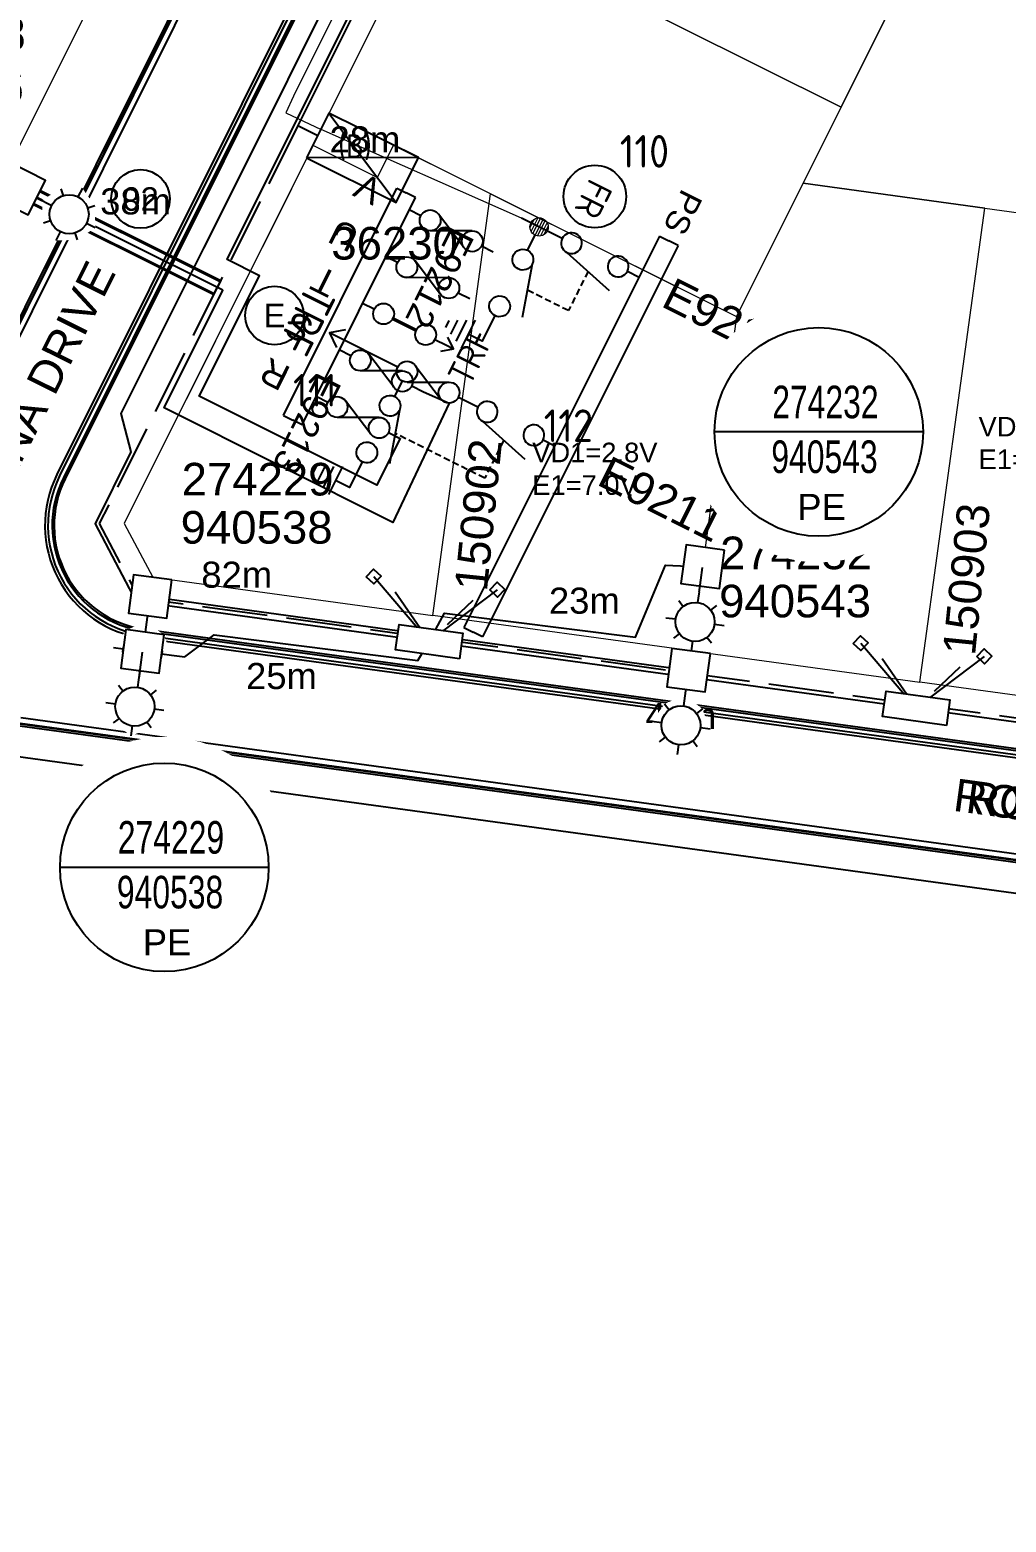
# Model space of a CAD drawing. Header units: metres. Extents: x 273044 to 274430, y 6094442 to 6095502.
# Drawn here: x 273718.8 to 273793.7, y 6095150.4 to 6095264.8 of the extents above; entities that cross this region are included whole.
import ezdxf
from ezdxf.enums import TextEntityAlignment as Align

# ---------------------------------------------------------------- set-up
doc = ezdxf.new("R2010")
doc.units = ezdxf.units.M
for name, pattern in [('A', [0]), ('CENTERX2', [4, 2.5, -0.5, 0.5, -0.5]), ('DASHED', [0.75, 0.5, -0.25]), ('IE Trench LV', [6.5, 5, -1.5])]:
    doc.linetypes.add(name, pattern=pattern)
doc.layers.get('0').update_dxf_attribs({"color": 6})
doc.layers.add('_User Notes', color=7, linetype='Continuous', plot=False)
for name, color, linetype in [('_User_Kerbs', 7, 'Continuous'), ('Duct_SP_NEW', 2, 'Continuous'), ('Equip_HV_NEW', 2, 'Continuous'), ('Equip_LV_NEW', 2, 'Continuous'), ('Equip_SP_SL_NEW', 2, 'Continuous'), ('Mains_HV_NEW_U72', 2, 'Continuous'), ('Mains_LV_New_R17', 2, 'Continuous'), ('Mains_LV_NEW_T84', 2, 'Continuous'), ('Notes_HV_MISC', 7, 'Continuous'), ('Notes_LV_MISC', 7, 'Continuous'), ('Notes_SL_MISC', 7, 'Continuous'), ('Notes_SP_NEW', 2, 'Continuous'), ('Services_SP_NEW', 2, 'Continuous'), ('Services_SP_NEW_UG', 2, 'Continuous'), ('Sub_LV_EXT', 7, 'Continuous'), ('Sub_LV_NEW', 2, 'Continuous'), ('Sub_SP_NEW', 2, 'Continuous'), ('SupportsUG_SP_LV_SL_NEW', 2, 'Continuous'), ('Trench_SP_NEW', 2, 'Continuous'), ('UG_Details_SP_MISC', 7, 'Continuous')]:
    doc.layers.add(name, color=color, linetype=linetype)
for name, color, linetype, lineweight in [('Cadastre Developer_SP_NEW', 2, 'Continuous', 5), ('Cadastre Easements_SP_NEW', 2, 'Continuous', 5), ('Cadastre Land Parcels_SP_EXT', 9, 'Continuous', 5), ('Cadastre Roads_SP_NEW', 2, 'Continuous', 5)]:
    doc.layers.add(name, color=color, linetype=linetype, lineweight=lineweight)
doc.styles.add('ARIAL', font='arial.ttf', dxfattribs={"height": 2})
doc.styles.add('iecARIAL', font='arial.ttf', dxfattribs={"height": 2})
doc.styles.add('iecDevPlan', font='isocp.shx', dxfattribs={"height": 1.8})
doc.styles.add('iecISOCP', font='isocp.shx')
doc.styles.add('IESYMBOL1', font='isocp.shx')
doc.styles.add('LotNum', font='isocp.shx', dxfattribs={"height": 1.8})
doc.styles.add('POLE_LABEL', font='arial.ttf')
doc.styles.add('RoadName', font='arial.ttf', dxfattribs={"height": 2.5})
doc.styles.add('SL_LABEL', font='arial.ttf')
doc.styles.get("Standard").update_dxf_attribs({"font": 'arial.ttf'})
doc.styles.add('SWG_LABEL', font='arial.ttf')
doc.styles.add('SWITCH_LABEL', font='arial.ttf', dxfattribs={"height": 2.5})
doc.linetypes.add('Cable 5', pattern='A,10,-1,["o",Standard,S=2,R=0,X=-1,Y=-0.7],-1e-05,["o",Standard,S=2,R=0,X=-0.2,Y=-0.7],-1.2', length=12.20001)
doc.linetypes.add('Cable New UG', pattern='A,7,-0.25,["x",Standard,S=2,R=0,X=0.2,Y=-0.8],-2.1', length=9.35)
doc.linetypes.add('IE Trench HV', pattern='A,7,-0.2,["/",Standard,S=3,R=0,X=0.6,Y=-1.4],-2.5', length=9.7)
doc.linetypes.add('IECLCABD1', pattern='A,5.25,-0.1,["o",Standard,S=2,R=0,X=1.5,Y=-0.7],-4', length=9.35)

# ---------------------------------------------------------------- blocks, each defined once
blk = doc.blocks.new('SUB_PADMOUNT_NEW')
for p, q in [((-3.84, 1.92), (3.84, -1.92)), ((3.84, 1.92), (-3.84, -1.92))]:
    blk.add_line(p, q)
blk.add_lwpolyline([(-3.84, -1.92), (3.84, -1.92), (3.84, 1.92), (-3.84, 1.92)], close=True)
for tag, height, flags, p in [('ASSET_NUM', 2.5, 8, (2, 2)), ('STREET_CODE', 0.2, 9, (1.5, 0)), ('OPERATING_VOLTAGE', 0.2, 9, (1.5, -0.4)), ('ORIENTATION', 0.2, 9, (1.5, -0.6)), ('OWNED_BY', 0.2, 9, (1.5, -0.8)), ('OPERATED_BY', 0.2, 9, (1.5, -1)), ('NO_PHASES', 0.2, 9, (1.5, -0.2)), ('MAINTAINED_BY', 0.2, 9, (1.5, -1.2)), ('CONSTRUCTED_VOLTAGE', 0.2, 9, (1.5, -1.4)), ('SECONDARY_VOLTAGE', 0.2, 9, (1.5, -1.6)), ('STATE', 0.2, 9, (1.5, -1.8)), ('SUBSTATION_TYPE', 0.2, 9, (1.5, -2.2)), ('PARENT', 0.2, 9, (1.5, -2)), ('SUBURB', 0.2, 9, (1.5, -2.8)), ('STREETNAME', 0.2, 9, (1.5, -3)), ('USAGE', 0.2, 9, (1.5, -2.4)), ('LEGEND', 0.2, 9, (1.5, -2.6)), ('LOCATION', 0.2, 9, (1.5, -3.2)), ('NOTES', 0.2, 9, (1.5, -3.4)), ('Z', 0.2, 1, (1.5, -3.6))]:
    blk.add_attdef(tag, text='', height=height, dxfattribs=dict(flags=flags)).set_placement(p, align=Align.MIDDLE_LEFT)
blk = doc.blocks.new('*U39')
for tag, flags, p in [('SUBURB', 9, (1.5, 0.2)), ('STREETNAME', 9, (1.5, 0)), ('Z', 1, (1.5, -0.6)), ('LOCATION', 9, (1.5, -0.2)), ('NOTES', 9, (1.5, -0.4))]:
    blk.add_attdef(tag, text='', height=0.2, dxfattribs=dict(flags=flags)).set_placement(p, align=Align.MIDDLE_LEFT)
blk.add_wipeout([(-2.47, 3), (2.47, 3), (2.47, 1.02), (-2.47, 1.02)])
at = {"lineweight": -3}
blk.add_lwpolyline([(-2.47, 3), (2.47, 3), (2.47, 1.02), (-2.47, 1.02)], close=True, dxfattribs=at)
for tag, height, flags, p in [('ASSET_NUM', 2.5, 8, (2, 4)), ('STREET_CODE', 0.2, 9, (1.5, 2)), ('OWNED_BY', 0.2, 9, (1.5, 1.8)), ('OPERATED_BY', 0.2, 9, (1.5, 1.6)), ('STATE', 0.2, 9, (1.5, 1.2)), ('MAINTAINED_BY', 0.2, 9, (1.5, 1.4)), ('SUPPORT_TYPE', 0.2, 9, (1.5, 1)), ('USAGE', 0.2, 9, (1.5, 0.8)), ('LEGEND', 0.2, 9, (1.5, 0.6)), ('PARENT', 0.2, 9, (1.5, 0.4))]:
    blk.add_attdef(tag, text='', height=height, dxfattribs=dict(flags=flags)).set_placement(p, align=Align.MIDDLE_LEFT)
blk = doc.blocks.new('CCP_NEW')
for tag, flags, p in [('CCP_TYPE', 9, (1.5, 0)), ('ORIENTATION', 9, (1.5, -0.2)), ('STATE', 9, (1.5, -1)), ('OWNED_BY', 9, (1.5, -1.2)), ('USAGE', 9, (1.5, -0.4)), ('LEGEND', 9, (1.5, -0.6)), ('LIFE_SUPPORT', 9, (1.5, -0.8)), ('OPERATED_BY', 9, (1.5, -1.4)), ('OPERATING_VOLTAGE', 9, (1.5, -1.8)), ('CONSTRUCTED_VOLTAGE', 9, (1.5, -2)), ('MAINTAINED_BY', 9, (1.5, -1.6)), ('NUMBER_OF_PHASES', 9, (1.5, -2.2)), ('Z', 1, (1.5, -2.4))]:
    blk.add_attdef(tag, text='', height=0.2, dxfattribs=dict(flags=flags)).set_placement(p, align=Align.MIDDLE_LEFT)
blk.add_wipeout([(0, 0.57), (0.57, 0), (0, -0.57), (-0.57, 0)])
blk.add_lwpolyline([(-0.57, 0), (0, 0.57), (0.57, 0), (0, -0.57), (-0.57, 0)])
blk = doc.blocks.new('DUCT_INDICATOR')
blk.add_circle((0, 0), 2.25)
blk.add_attdef('CODE', text='', height=1.8).set_placement((0, 0), align=Align.MIDDLE_CENTER)
at = {"flags": 1}
blk.add_attdef('Z', (0, 0), '', height=0.2, dxfattribs=at)
blk = doc.blocks.new('TX_LINK_NEW')
h = blk.add_hatch(color=256)
edge = h.paths.add_edge_path()
edge.add_line((2.6, 0.05), (4.6, 0.05))
edge.add_arc((5.4, 0.01), 0.8, 177.2353, 184.4027)
edge.add_line((4.6, -0.05), (2.6, -0.05))
edge.add_arc((1.8, 0), 0.8, 356.4167, 363.5833)
blk.add_line((7.2, 0.01), (7.8, 0.01))
for points in [[(1, 0), (0, 0)], [(2.6, 0.05), (4.6, 0.05)], [(6.2, 0.01), (7.2, 0.01)], [(7, -0.59), (7.8, 0.01), (7, 0.61)], [(2.6, -0.05), (4.6, -0.05)]]:
    blk.add_lwpolyline(points)
for centre in [(1.8, 0), (5.4, 0.01)]:
    blk.add_circle(centre, 0.8)
for centre, start, end in [((1.8, 0), 356.4167, 3.5833), ((5.4, 0.01), 177.2353, 184.4027)]:
    blk.add_arc(centre, 0.8, start, end)
at = {"style": 'IESYMBOL1'}
blk.add_text('TRF', height=2, rotation=90, dxfattribs=at).set_placement((9.24, 0.01), align=Align.MIDDLE_CENTER)
at = {"flags": 1}
blk.add_attdef('Z', (0, 0), '', height=0.2, dxfattribs=at)
at = {"layer": 'Sub_LV_EXT', "flags": 1}
for tag, p in [('USAGE', (2.14, -1.14)), ('ORIENTATION', (2.14, -1.53)), ('NOTES', (2.14, -3.07))]:
    blk.add_attdef(tag, p, '', height=0.2, dxfattribs=at)
blk = doc.blocks.new('LV_UG_DFUSE_CLOSED_NEW')
for points in [[(1, 0), (0, 0)], [(5.04, 0.73), (2.16, -0.72)], [(5.05, -0.71), (2.16, 0.72)], [(6.2, 0.01), (7.2, 0.01)]]:
    blk.add_lwpolyline(points)
for centre in [(1.8, 0), (5.4, 0.01)]:
    blk.add_circle(centre, 0.8)
for tag, flags, p in [('ACTUAL_STATUS', 9, (1.5, 0)), ('CONSTRUCTED_VOLTAGE', 9, (1.5, -0.2)), ('OPERATED_BY', 9, (1.5, -0.6)), ('OWNED_BY', 9, (1.5, -1)), ('OPERATING_VOLTAGE', 9, (1.5, -1.2)), ('NO_PHASES', 9, (1.5, -0.4)), ('MAINTAINED_BY', 9, (1.5, -0.8)), ('ORIENTATION', 9, (1.5, -1.4)), ('STATE', 9, (1.5, -1.6)), ('SWITCH_TYPE', 9, (1.5, -1.8)), ('USAGE', 9, (1.5, -2)), ('NOTES', 9, (1.5, -2.2)), ('Z', 1, (1.5, -2.4))]:
    blk.add_attdef(tag, text='', height=0.2, dxfattribs=dict(flags=flags)).set_placement(p, align=Align.MIDDLE_LEFT)
blk = doc.blocks.new('*U64')
at = {"layer": 'Sub_LV_NEW'}
for p, q in [((-1.6, 0), (-1.6, 19.48)), ((-1.6, 19.48), (-0.8, 19.48)), ((0, 19.48), (-0.8, 19.48)), ((0, 0), (0, 19.48)), ((-1.6, 0), (-0.8, 0)), ((0, 0), (-0.8, 0))]:
    blk.add_line(p, q, dxfattribs=at)
blk = doc.blocks.new('SWG_SIE_TRF_NOES_NEW')
for p, q in [((7.01, 0.8), (2.79, 1.95)), ((14.68, 0), (20.54, 0))]:
    blk.add_line(p, q)
at = {"linetype": 'DASHED'}
blk.add_lwpolyline([(4.9, 1.38), (4.9, 4.64), (12.61, 4.64)], dxfattribs=at)
for points in [[(2.2, 0.01), (1.2, 0.01)], [(19.54, -0.75), (20.54, 0), (19.54, 0.75)], [(7.8, 0), (9.45, 0)]]:
    blk.add_lwpolyline(points)
for points in [[(3, -0.79, 1), (3, 0.81, 1)], [(7, -0.8, 1), (7, 0.8, 1)]]:
    blk.add_lwpolyline(points, format="xyb", close=True)
at = {"flags": 1}
blk.add_attdef('Z', (0, 0), '', height=0.2, dxfattribs=at)
at = {"style": 'SWITCH_LABEL', "flags": 9}
blk.add_attdef('STREET_CODE', text='', height=0.2, dxfattribs=at).set_placement((0, -0.2), align=Align.MIDDLE_LEFT)
at = {"flags": 9}
for tag, p in [('ORIENTATION', (0, -0.4)), ('SUBURB', (0, -1)), ('STREETNAME', (0, -1.2)), ('PARENT', (0, -0.6)), ('USAGE', (0, -0.8)), ('OPERATED_BY', (0, -2.11)), ('LOCATION', (0, -1.4)), ('NOTES', (0, -1.6)), ('OWNED_BY', (0, -1.89)), ('MAINTAINED_BY', (0, -2.32))]:
    blk.add_attdef(tag, text='', height=0.2, dxfattribs=at).set_placement(p, align=Align.MIDDLE_LEFT)
blk = doc.blocks.new('SWG_FUSE_NEW')
for points in [[(1.15, 0.72), (4.04, -0.71)], [(1.16, -0.72), (4.04, 0.73)]]:
    blk.add_lwpolyline(points)
for centre in [(0.8, 0), (4.4, 0.01)]:
    blk.add_circle(centre, 0.8)
blk = doc.blocks.new('SWG_SIE_TRF_NEW')
at = {"linetype": 'CENTERX2'}
blk.add_blockref('SWG_SIE_TRF_NOES_NEW', (0, 0), dxfattribs=at)
at = {"linetype": 'CENTERX2', "rotation": 180}
blk.add_blockref('SWG_FUSE_NEW', (14.68, 0), dxfattribs=at)
at = {"style": 'IESYMBOL1'}
blk.add_text('TRF', height=2.5, rotation=89.9826, dxfattribs=at).set_placement((22.51, -0.05), align=Align.MIDDLE_CENTER)
blk = doc.blocks.new('SWG_SIE_SU_NEW')
blk.add_line((5.81, 0.79), (1.59, 1.94))
at = {"linetype": 'A', "lineweight": 0}
for p, q in [((7.98, 0.35), (7.98, -0.37)), ((8.18, -0.58), (8.18, 0.56)), ((8.38, 0.66), (8.38, -0.68)), ((8.58, -0.71), (8.58, 0.69)), ((8.78, 0.66), (8.78, -0.68)), ((8.98, -0.59), (8.98, 0.56)), ((9.18, 0.35), (9.18, -0.38))]:
    blk.add_line(p, q, dxfattribs=at)
at = {"linetype": 'DASHED'}
blk.add_lwpolyline([(3.7, 1.36), (3.7, 4.73), (7.22, 4.73)], dxfattribs=at)
for points in [[(1, 0), (0, 0)], [(6.6, -0.01), (10.1, -0.01)]]:
    blk.add_lwpolyline(points)
for points in [[(1.8, -0.8, 1), (1.8, 0.8, 1)], [(5.8, -0.81, 1), (5.8, 0.79, 1)]]:
    blk.add_lwpolyline(points, format="xyb", close=True)
at = {"linetype": 'A', "lineweight": 0}
blk.add_circle((8.58, -0.01), 0.7, dxfattribs=at)
at = {"style": 'SWG_LABEL', "flags": 8}
blk.add_attdef('ASSET_NUM', text='', height=2.5, rotation=179.9544, dxfattribs=at).set_placement((-2.4, 0.01), align=Align.MIDDLE_LEFT)
at = {"flags": 1}
blk.add_attdef('Z', (0, 0), '', height=0.2, dxfattribs=at)
at = {"style": 'SWITCH_LABEL', "flags": 9}
blk.add_attdef('STREET_CODE', text='', height=0.2, dxfattribs=at).set_placement((0, 0), align=Align.MIDDLE_LEFT)
at = {"flags": 9}
for tag, p in [('ORIENTATION', (0, -0.2)), ('SUBURB', (0, -0.8)), ('STREETNAME', (0, -1)), ('PARENT', (0, -0.4)), ('USAGE', (0, -0.6)), ('LOCATION', (0, -1.2)), ('OPERATED_BY', (-0.01, -1.84)), ('OWNED_BY', (-0.01, -1.62)), ('MAINTAINED_BY', (-0.01, -2.05)), ('NOTES', (0, -1.4))]:
    blk.add_attdef(tag, text='', height=0.2, dxfattribs=at).set_placement(p, align=Align.MIDDLE_LEFT)
blk = doc.blocks.new('SWG_SIE_ES_NEW')
for p, q in [((-5.79, 0.78), (-1.79, 1.93)), ((0.01, -1.21), (2.41, -1.21)), ((0.31, -1.81), (2.11, -1.81)), ((0.61, -2.41), (1.81, -2.41)), ((0.92, -3.01), (1.52, -3.01))]:
    blk.add_line(p, q)
for points in [[(-5.79, -0.82, -1), (-5.79, 0.78, -1)], [(-1.79, -0.81, -1), (-1.79, 0.79, -1)]]:
    blk.add_lwpolyline(points, format="xyb", close=True)
for points in [[(-6.59, -0.02), (-7.89, -0.02)], [(-0.99, -0.01), (1.21, -0.01), (1.21, -1.21)]]:
    blk.add_lwpolyline(points)
at = {"flags": 1}
blk.add_attdef('Z', (0, 0), '', height=0.2, dxfattribs=at)
at = {"style": 'SWITCH_LABEL', "flags": 9}
blk.add_attdef('STREET_CODE', text='', height=0.2, dxfattribs=at).set_placement((0, -0.2), align=Align.MIDDLE_LEFT)
at = {"flags": 9}
for tag, p in [('ORIENTATION', (0, -0.4)), ('SUBURB', (0, -1)), ('STREETNAME', (0, -1.2)), ('PARENT', (0, -0.6)), ('USAGE', (0, -0.8)), ('OPERATED_BY', (0, -2.01)), ('LOCATION', (0, -1.4)), ('NOTES', (0, -1.6)), ('OWNED_BY', (0, -1.78)), ('MAINTAINED_BY', (0, -2.21))]:
    blk.add_attdef(tag, text='', height=0.2, dxfattribs=at).set_placement(p, align=Align.MIDDLE_LEFT)
at = {"style": 'ARIAL', "flags": 8}
blk.add_attdef('ASSET_NUM', text='', height=2, dxfattribs=at).set_placement((14.3, -5.09), align=Align.MIDDLE_RIGHT)
blk = doc.blocks.new('FAULT_INDIC_SE')
blk.add_circle((0, 0), 2.4)
at = {"insert": (-1.15, 1), "char_height": 2, "width": 2.7042, "attachment_point": 1, "style": 'iecISOCP'}
blk.add_mtext('FR', dxfattribs=at)
blk = doc.blocks.new('*U79')
for p, q in [((-1.6, 0), (-1.6, 33.55)), ((-1.6, 33.55), (-0.8, 33.55)), ((0, 33.55), (-0.8, 33.55)), ((0, 0), (0, 33.55)), ((-1.6, 0), (-0.8, 0)), ((0, 0), (-0.8, 0))]:
    blk.add_line(p, q)
at = {"style": 'ARIAL'}
blk.add_attdef('SWG_TYPE', text='', height=1.8, rotation=90, dxfattribs=at).set_placement((-0.8, 34.29), align=Align.MIDDLE_LEFT)
blk.add_attdef('SUB_TYPE', text='', height=1.8, rotation=90, dxfattribs=at).set_placement((-0.8, -0.76), align=Align.MIDDLE_RIGHT)
blk = doc.blocks.new('COLUMN_NEW')
for tag, flags, p in [('LOCATION', 9, (1.5, -2.2)), ('Z', 1, (1.5, -2.8)), ('NOTES', 9, (1.5, -2.4)), ('LABEL_ALIGNMENT', 9, (1.5, -2.6))]:
    blk.add_attdef(tag, text='', height=0.2, dxfattribs=dict(flags=flags)).set_placement(p, align=Align.MIDDLE_LEFT)
blk.add_wipeout([(-1.485, -1.485), (1.485, -1.485), (1.485, 1.485), (-1.485, 1.485)])
at = {"lineweight": -3}
blk.add_lwpolyline([(-1.485, -1.485), (1.485, -1.485), (1.485, 1.485), (-1.485, 1.485)], close=True, dxfattribs=at)
for tag, height, flags, p in [('ASSET_NUM', 2.5, 8, (2, 2)), ('STREET_CODE', 0.2, 9, (1.5, 0)), ('OWNED_BY', 0.2, 9, (1.5, -0.4)), ('OPERATED_BY', 0.2, 9, (1.5, -0.6)), ('STATE', 0.2, 9, (1.5, -1)), ('COLUMN_TYPE', 0.2, 9, (1.5, -0.2)), ('USAGE', 0.2, 9, (1.5, -1.2)), ('MAINTAINED_BY', 0.2, 9, (1.5, -0.8)), ('SUBURB', 0.2, 9, (1.5, -1.8)), ('STREETNAME', 0.2, 9, (1.5, -2)), ('LEGEND', 0.2, 9, (1.5, -1.4)), ('PARENT', 0.2, 9, (1.5, -1.6))]:
    blk.add_attdef(tag, text='', height=height, dxfattribs=dict(flags=flags)).set_placement(p, align=Align.MIDDLE_LEFT)
at = {"style": 'POLE_LABEL', "flags": 9}
blk.add_attdef('STRUCTURE_PLANT_NUMBER', text='', height=0.2, dxfattribs=at).set_placement((1.5, 0.242), align=Align.MIDDLE_LEFT)
blk = doc.blocks.new('SL_LANTERN_NEW')
blk.add_line((0, 0), (0, 0))
for tag, p, flags in [('Z', (0, 0), 1), ('OPERATED_BY', (0, -9.61), 9)]:
    blk.add_attdef(tag, p, '', height=0.2, dxfattribs=dict(flags=flags))
at = {"style": 'SL_LABEL', "flags": 9}
blk.add_attdef('STREET_CODE', text='', height=0.2, dxfattribs=at).set_placement((0, -0.2), align=Align.MIDDLE_LEFT)
for tag, height, flags, p in [('CONSTRUCTED_VOLTAGE', 0.2, 9, (0, -0.4)), ('CONTROL_TYPE', 0.2, 9, (0, -0.6)), ('LANTERN_PURPOSE', 0.2, 9, (0, -0.8)), ('LANTERN_TYPE', 0.2, 9, (0, -1)), ('NO_PHASES', 0.2, 9, (0, -1.2)), ('OPERATING_VOLTAGE', 0.2, 9, (0, -1.4)), ('ORIENTATION', 0.2, 9, (0, -1.6)), ('OWNED_BY', 0.2, 9, (0, -1.8)), ('STATE', 0.2, 9, (0, -2)), ('USAGE', 0.2, 9, (0, -2.2)), ('LNUMBER', 2.5, 8, (1.2, -2.8)), ('CEXIST', 0.2, 9, (0, -2.4)), ('CNEW', 0.2, 9, (0, -2.6)), ('CNUMBER', 0.2, 9, (0, -2.8)), ('CREMOVE', 0.2, 9, (0, -3)), ('CREPLACE', 0.2, 9, (0, -3.2)), ('LKINGHEIGHT', 0.2, 9, (0, -3.4)), ('LBRACKET', 0.2, 9, (0, -3.6)), ('LBRACKETVOCAB', 0.2, 9, (0, -3.8)), ('LCATEGORY', 0.2, 9, (0, -4)), ('LCHARGE1', 0.2, 9, (0, -4.2)), ('LCHARGE1PERCENT', 0.2, 9, (0, -4.4)), ('LCHARGE2', 0.2, 9, (0, -4.6)), ('LCHARGE2PERCENT', 0.2, 9, (0, -4.8)), ('LCHARGE3', 0.2, 9, (0, -5)), ('LCHARGE3PERCENT', 0.2, 9, (0, -5.2)), ('LEXIST', 0.2, 9, (0, -5.4)), ('LLAMP', 0.2, 9, (0, -5.6)), ('LLAMPVOCAB', 0.2, 9, (0, -5.8)), ('LMAST', 0.2, 9, (0, -6)), ('LMASTVOCAB', 0.2, 9, (0, -6.2)), ('LNEW', 0.2, 9, (0, -6.4)), ('LANTNUMBER', 0.2, 9, (0, -6.6)), ('LOUTREACH', 0.2, 9, (0, -7)), ('LOUTREACHVOCAB', 0.2, 9, (0, -7.2)), ('LRATECODE', 0.2, 9, (0, -7.4)), ('LREMOVE', 0.2, 9, (0, -7.6)), ('LREPLACE', 0.2, 9, (0, -7.8)), ('LTYPE', 0.2, 9, (0, -8)), ('SUBURB', 0.2, 9, (0, -8.6)), ('STREETNAME', 0.2, 9, (0, -8.8)), ('LTYPEVOCAB', 0.2, 9, (0, -8.2)), ('LEGEND', 0.2, 9, (0, -8.4)), ('LOCATION', 0.2, 9, (0, -9)), ('NOTES', 0.2, 9, (0, -9.2)), ('MAINTAINED_BY', 0.2, 9, (0, -9.86))]:
    blk.add_attdef(tag, text='', height=height, dxfattribs=dict(flags=flags)).set_placement(p, align=Align.MIDDLE_LEFT)
blk.add_wipeout([(0, 6.47), (1.46, 5.68), (2.25, 4.22), (1.46, 2.76), (0, 1.86), (-1.46, 2.76), (-2.25, 4.22), (-1.46, 5.68)])
for p, q in [((0, 5.72), (0, 6.47)), ((-1.46, 5.68), (-1.06, 5.28)), ((1.46, 5.68), (1.06, 5.28)), ((-2.25, 4.22), (-1.5, 4.22)), ((1.5, 4.22), (2.25, 4.22)), ((-1.46, 2.76), (-1.06, 3.16)), ((0, 0), (0, 2.72)), ((1.46, 2.76), (1.06, 3.16))]:
    blk.add_line(p, q)
blk.add_circle((0, 4.22), 1.5)
at = {"style": 'SL_LABEL', "flags": 8}
blk.add_attdef('ASSET_NUM', text='', height=2.5, dxfattribs=at).set_placement((2, 2), align=Align.MIDDLE_LEFT)
blk = doc.blocks.new('SLANTERN_NUM_NEW')
blk.add_line((0, 0), (8, 0))
at = {"flags": 1}
blk.add_attdef('Z', (0, 0), '', height=0.2, dxfattribs=at)
blk.add_wipeout([(-0.31, 10), (-0.94, 9.96), (-1.57, 9.88), (-2.18, 9.76), (-2.79, 9.61), (-3.39, 9.41), (-3.97, 9.18), (-4.54, 8.91), (-5.09, 8.61), (-5.62, 8.27), (-6.13, 7.91), (-6.62, 7.5), (-7.07, 7.07), (-7.5, 6.62), (-7.91, 6.13), (-8.27, 5.62), (-8.61, 5.09), (-8.91, 4.54), (-9.18, 3.97), (-9.41, 3.39), (-9.61, 2.79), (-9.76, 2.18), (-9.88, 1.57), (-9.96, 0.94), (-10, 0.31), (-10, -0.31), (-9.96, -0.94), (-9.88, -1.57), (-9.76, -2.18), (-9.61, -2.79), (-9.41, -3.39), (-9.18, -3.97), (-8.91, -4.54), (-8.61, -5.09), (-8.27, -5.62), (-7.91, -6.13), (-7.5, -6.62), (-7.07, -7.07), (-6.62, -7.5), (-6.13, -7.91), (-5.62, -8.27), (-5.09, -8.61), (-4.54, -8.91), (-3.97, -9.18), (-3.39, -9.41), (-2.79, -9.61), (-2.18, -9.76), (-1.57, -9.88), (-0.94, -9.96), (-0.31, -10), (0.31, -10), (0.94, -9.96), (1.57, -9.88), (2.18, -9.76), (2.79, -9.61), (3.39, -9.41), (3.97, -9.18), (4.54, -8.91), (5.09, -8.61), (5.62, -8.27), (6.13, -7.91), (6.62, -7.5), (7.07, -7.07), (7.5, -6.62), (7.91, -6.13), (8.27, -5.62), (8.61, -5.09), (8.91, -4.54), (9.18, -3.97), (9.41, -3.39), (9.61, -2.79), (9.76, -2.18), (9.88, -1.57), (9.96, -0.94), (10, -0.31), (10, 0.31), (9.96, 0.94), (9.88, 1.57), (9.76, 2.18), (9.61, 2.79), (9.41, 3.39), (9.18, 3.97), (8.91, 4.54), (8.61, 5.09), (8.27, 5.62), (7.91, 6.13), (7.5, 6.62), (7.07, 7.07), (6.62, 7.5), (6.13, 7.91), (5.62, 8.27), (5.09, 8.61), (4.54, 8.91), (3.97, 9.18), (3.39, 9.41), (2.79, 9.61), (2.18, 9.76), (1.57, 9.88), (0.94, 9.96), (0.31, 10)])
at = {"linetype": 'Continuous'}
blk.add_line((8, 0), (-8, 0), dxfattribs=at)
blk.add_circle((0, 0), 8, dxfattribs=at)
at = {"width": 0.7}
for tag, p in [('SNUMBER', (0.51, 1.05)), ('CNUMBER', (0.44, -3.15))]:
    blk.add_attdef(tag, text='', height=2.5, dxfattribs=at).set_placement(p, align=Align.CENTER)
at = {"layer": 'Notes_LV_MISC', "linetype": 'IECLCABD1', "insert": (-1.65, -4.75), "char_height": 2, "attachment_point": 1, "style": 'iecARIAL'}
blk.add_mtext_dynamic_manual_height_columns('PE', width=3.9653, gutter_width=10, heights=[0], dxfattribs=at)

msp = doc.modelspace()

# ---------------------------------------------------------------- linework, layer by layer
at = {"layer": '_User Notes', "color": 1, "linetype": 'Continuous'}
msp.add_lwpolyline([(273717.16644, 6095209.20086), (273908.68711, 6095182.98603)], dxfattribs=at)
at = {"layer": '_User_Kerbs', "color": 251, "flags": 128}
for points in [[(273759.98295, 6095327.09758), (273759.2759, 6095325.66456, 0.012008495), (273757.25487, 6095321.30779), (273753.9293, 6095313.66305, -0.013119613), (273751.71077, 6095308.90821), (273702.59964, 6095210.47675, -0.321440232), (273693.17126, 6095205.49632), (273539.36053, 6095226.55018, -0.414212882), (273531.70699, 6095236.63125), (273533.9563, 6095253.06405, 0.125453256), (273531.02518, 6095278.76184), (273507.29497, 6095341.20498, -0.003823918), (273506.76256, 6095342.63887), (273503.18938, 6095352.49253, 0.004433314), (273502.5701, 6095354.15418), (273501.45703, 6095357.06172)], [(273759.57939, 6095327.29669), (273758.87234, 6095325.86367, 0.012008495), (273756.84223, 6095321.4873), (273753.51666, 6095313.84255, -0.013119613), (273751.30811, 6095309.10911), (273702.19698, 6095210.67765, -0.321440232), (273693.23229, 6095205.94217), (273539.42156, 6095226.99602, -0.414212882), (273532.15283, 6095236.57022), (273534.40214, 6095253.00302, 0.125453256), (273531.44583, 6095278.92169), (273507.71561, 6095341.36484, -0.003823918), (273507.1856, 6095342.79228), (273503.61242, 6095352.64594, 0.004433314), (273502.99036, 6095354.31506), (273501.87729, 6095357.22261)], [(273759.55249, 6095327.30996), (273758.84544, 6095325.87695, 0.012008495), (273756.81472, 6095321.49926), (273753.48915, 6095313.85452, -0.013119613), (273751.28126, 6095309.1225), (273702.17013, 6095210.69104, -0.321440232), (273693.23635, 6095205.97189), (273539.42563, 6095227.02575, -0.414212882), (273532.18255, 6095236.56615), (273534.43186, 6095252.99896, 0.125453256), (273531.47388, 6095278.93235), (273507.74366, 6095341.37549, -0.003823918), (273507.21381, 6095342.80251), (273503.64063, 6095352.65617, 0.004433314), (273503.01838, 6095354.32578), (273501.90531, 6095357.23333)], [(273759.41797, 6095327.37633), (273758.71092, 6095325.94332, 0.012008495), (273756.67717, 6095321.5591), (273753.3516, 6095313.91436, -0.013119613), (273751.14704, 6095309.18947), (273702.03591, 6095210.75801, -0.321440232), (273693.2567, 6095206.1205), (273539.44597, 6095227.17436, -0.414212882), (273532.33117, 6095236.54581), (273534.58048, 6095252.97861, 0.125453256), (273531.61409, 6095278.98564), (273507.88387, 6095341.42878, -0.003823918), (273507.35482, 6095342.85364), (273503.78164, 6095352.7073, 0.004433314), (273503.15846, 6095354.37941), (273502.04539, 6095357.28696)], [(273776.10044, 6095339.16905), (273775.59056, 6095338.15353, 0.513768945), (273780.12904, 6095329.5181), (273811.27894, 6095325.20135, -0.188333475), (273830.67647, 6095314.35095), (273849.19358, 6095291.84559, -0.018935912), (273854.33214, 6095285.09474), (273856.57865, 6095281.89922, 0.069633716), (273876.63569, 6095260.44658), (273908.31185, 6095234.8332, -0.759282936), (273888.39977, 6095188.76749), (273718.12303, 6095212.07484)], [(273776.5026, 6095338.96713), (273775.99272, 6095337.95161, 0.513768945), (273780.19081, 6095329.96384), (273811.34071, 6095325.64709, -0.188333475), (273831.02396, 6095314.63686), (273849.54107, 6095292.1315, -0.018935912), (273854.70028, 6095285.35354), (273856.94678, 6095282.15802, 0.069633716), (273876.91864, 6095260.7965), (273908.5948, 6095235.18312, -0.759282936), (273888.33875, 6095188.32165), (273718.06201, 6095211.629, 0.320170677), (273709.32097, 6095207.03734, -0.320171314), (273692.14735, 6095198.01607), (273469.88177, 6095228.44014)], [(273718.0376, 6095211.45066), (273888.31434, 6095188.14331, 0.759282936), (273908.70798, 6095235.32309), (273877.03181, 6095260.93646, -0.069633716), (273857.09403, 6095282.26154), (273854.84753, 6095285.45706, 0.018935912), (273849.68007, 6095292.24587), (273831.16296, 6095314.75123, 0.188333475), (273811.36542, 6095325.82539), (273780.21552, 6095330.14214, -0.513768945), (273776.15358, 6095337.87085), (273776.66346, 6095338.88636)], [(273718.05794, 6095211.59928), (273888.33468, 6095188.29193, 0.759282936), (273908.61366, 6095235.20645), (273876.9375, 6095260.81982, -0.069633716), (273856.97132, 6095282.17528), (273854.72482, 6095285.3708, 0.018935912), (273849.56424, 6095292.15056), (273831.04713, 6095314.65593, 0.188333475), (273811.34483, 6095325.67681), (273780.19493, 6095329.99356, -0.513768945), (273776.01953, 6095337.93815), (273776.52941, 6095338.95367)]]:
    msp.add_lwpolyline(points, format="xyb", dxfattribs=at)
for points in [[(273763.45012, 6095316.05275), (273720.88144, 6095230.72485, 0.513487258), (273727.50936, 6095218.17831), (273889.39247, 6095196.01987, 0.759282936), (273903.7093, 6095229.1412), (273872.03313, 6095254.75458, -0.069633716), (273850.59036, 6095277.68936), (273848.34386, 6095280.88489, 0.018935912), (273843.54099, 6095287.19471), (273825.02388, 6095309.70008, 0.188333475), (273810.27414, 6095317.95064), (273773.70845, 6095323.01791, 0.30411955), (273764.9671, 6095318.76555), (273764.25735, 6095317.54744, 0.016195035)], [(273765.16582, 6095318.64976), (273764.45608, 6095317.43165, 0.016195035), (273763.65592, 6095315.95007), (273721.08725, 6095230.62218, 0.513487258), (273727.54055, 6095218.40618), (273889.42366, 6095196.24774, 0.759282936), (273903.56468, 6095228.96235), (273871.88852, 6095254.57573, -0.069633716), (273850.40221, 6095277.55709), (273848.15571, 6095280.75261, 0.018935912), (273843.36338, 6095287.04858), (273824.84627, 6095309.55394, 0.188333475), (273810.24257, 6095317.72282), (273773.67687, 6095322.79009, 0.30411955)], [(273765.44231, 6095318.48866), (273764.73257, 6095317.27055, 0.016195035), (273763.94226, 6095315.8072), (273721.3736, 6095230.47932, 0.513487258), (273727.58395, 6095218.72323), (273889.46706, 6095196.56479, 0.759282936), (273903.36348, 6095228.71352), (273871.68731, 6095254.3269, -0.069633716), (273850.14042, 6095277.37305), (273847.89392, 6095280.56857, 0.018935912), (273843.11627, 6095286.84526), (273824.59916, 6095309.35063, 0.188333475), (273810.19864, 6095317.40585), (273773.63295, 6095322.47312, 0.30411955)], [(273721.50782, 6095230.41236, 0.513487258), (273727.60429, 6095218.87184), (273889.4874, 6095196.7134, 0.759282936), (273903.26916, 6095228.59688), (273871.593, 6095254.21026, -0.069633716), (273850.01771, 6095277.28678), (273847.77121, 6095280.4823, 0.018935912), (273843.00044, 6095286.74996), (273824.48333, 6095309.25532, 0.188333475), (273810.17805, 6095317.25727), (273773.61236, 6095322.32454, 0.30411955), (273765.57192, 6095318.41315), (273764.86217, 6095317.19503, 0.016195035), (273764.07648, 6095315.74023)]]:
    msp.add_lwpolyline(points, format="xyb", close=True, dxfattribs=at)
at = {"layer": 'Cadastre Developer_SP_NEW', "color": 2}
for points in [[(273832.55456, 6095293.10289), (273830.04962, 6095296.14734), (273801.54802, 6095276.11027), (273791.99145, 6095280.87833), (273778.11586, 6095253.06764), (273792.04611, 6095251.16088), (273809.58259, 6095248.7605), (273814.91275, 6095248.03091), (273815.91359, 6095255.34273), (273803.6521, 6095272.78401)], [(273757.50203, 6095290.01386), (273749.7651, 6095274.5068), (273781.02976, 6095258.90793), (273788.76669, 6095274.41499)], [(273682.48616, 6095270.36877), (273688.4308, 6095285.28805), (273723.82961, 6095267.626), (273716.68476, 6095253.30607)], [(273749.7651, 6095274.5068), (273741.75137, 6095258.44497), (273773.01603, 6095242.8461), (273778.11586, 6095253.06764), (273781.02976, 6095258.90793)], [(273741.75137, 6095258.44497), (273726.05046, 6095226.97578), (273728.22771, 6095222.85408), (273749.71733, 6095219.9126), (273754.1452, 6095252.26132)], [(273754.1452, 6095252.26132), (273773.01603, 6095242.8461), (273769.53257, 6095217.20033), (273749.71733, 6095219.9126)], [(273769.53257, 6095217.20033), (273787.06905, 6095214.79993), (273792.04611, 6095251.16088), (273778.11586, 6095253.06764), (273773.01603, 6095242.8461)], [(273792.04611, 6095251.16088), (273809.58259, 6095248.7605), (273804.60553, 6095212.39955), (273787.06905, 6095214.79993)]]:
    msp.add_lwpolyline(points, close=True, dxfattribs=at)
at = {"layer": 'Cadastre Easements_SP_NEW', "color": 2, "flags": 128}
msp.add_lwpolyline([(273741.75952, 6095258.4256), (273746.68709, 6095255.98239), (273745.45325, 6095253.50941), (273740.53179, 6095255.96487), (273741.75952, 6095258.4256)], dxfattribs=at)
at = {"layer": 'Cadastre Land Parcels_SP_EXT', "linetype": 'Continuous'}
msp.add_lwpolyline([(273908.68711, 6095182.98603), (273717.16644, 6095209.20086), (273706.94618, 6095190.15096), (273649.2808, 6095081.67938), (273687.22504, 6095061.48628), (273680.4502, 6095042.42622), (273675.89206, 6095029.60898), (273690.84271, 6095023.65545), (273720.65329, 6095011.78585), (273726.37273, 6095009.50837), (273737.52349, 6095020.31065), (273748.9835, 6095031.41433), (273783.39497, 6095011.4198), (273803.24676, 6094999.88435), (273908.68711, 6095182.98603)], close=True, dxfattribs=at)
at = {"layer": 'Duct_SP_NEW'}
for p, q in [((273717.97376, 6095252.0818), (273732.9382, 6095244.61522)), ((273718.43809, 6095253.01239), (273733.40252, 6095245.54582)), ((273733.40252, 6095245.54582), (273733.17036, 6095245.08052)), ((273732.9382, 6095244.61522), (273733.17036, 6095245.08052))]:
    msp.add_line(p, q, dxfattribs=at)
at = {"layer": 'Mains_HV_NEW_U72', "color": 2, "linetype": 'Cable New UG', "lineweight": 0, "flags": 128}
msp.add_lwpolyline([(273781.04979, 6095344.32149), (273781.04979, 6095344.32149), (273776.5937, 6095335.01878), (273767.71127, 6095317.21521), (273739.03718, 6095259.75041), (273738.43504, 6095258.48076), (273741.14566, 6095257.19524)], dxfattribs=at)
at = {"layer": 'Mains_LV_New_R17', "linetype": 'Cable 5'}
for points in [[(273728.02938, 6095221.36725), (273749.76094, 6095218.39265)], [(273749.76317, 6095218.39234), (273769.31187, 6095215.71653)]]:
    msp.add_lwpolyline(points, dxfattribs=at)
at = {"layer": 'Mains_LV_NEW_T84', "color": 2, "linetype": 'Cable New UG', "flags": 128}
for points in [[(273733.93168, 6095247.22898), (273747.98975, 6095275.39258), (273768.61026, 6095316.78018), (273768.61026, 6095316.78018)], [(273747.99038, 6095275.39386), (273745.01752, 6095273.91626), (273732.14222, 6095248.1222)], [(273737.56726, 6095258.98272), (273725.79447, 6095235.41448), (273726.55658, 6095232.46459), (273723.80206, 6095226.95024), (273726.93897, 6095221.01184), (273749.4461, 6095217.93108), (273786.79782, 6095212.8184), (273821.87078, 6095208.01764)]]:
    msp.add_lwpolyline(points, dxfattribs=at)
msp.add_lwpolyline([(273733.60076, 6095244.87399), (273718.47784, 6095252.4201), (273699.41753, 6095214.21887), (273692.53195, 6095210.58166), (273538.85952, 6095231.58666), (273534.41225, 6095237.44439), (273536.50265, 6095252.71551, 0.105493023), (273534.80405, 6095275.57335, 0.009849157), (273534.15625, 6095277.63766, 0.009849144), (273533.42764, 6095279.67486), (273522.63713, 6095308.06862)], format="xyb", dxfattribs=at)
at = {"layer": 'Notes_HV_MISC', "color": 2, "linetype": 'Cable New UG', "lineweight": 0}
msp.add_line((273756.50819, 6095250.40397, -9999), (273741.14566, 6095257.19524), dxfattribs=at)
at = {"layer": 'Notes_LV_MISC', "color": 2, "linetype": 'Cable New UG', "flags": 128}
for points in [[(273747.20574, 6095233.50967), (273745.40655, 6095229.92179), (273745.40655, 6095229.92179), (273731.78728, 6095236.75137), (273736.41657, 6095245.98289), (273733.93168, 6095247.22898), (273733.93168, 6095247.22898)], [(273748.98973, 6095237.08344), (273750.97584, 6095236.19765), (273746.64312, 6095227.06431), (273729.10296, 6095235.86008), (273733.61864, 6095244.86507), (273733.61864, 6095244.86507)]]:
    msp.add_lwpolyline(points, dxfattribs=at)
at = {"layer": 'Notes_SL_MISC', "linetype": 'Cable 5', "ltscale": 0.5}
msp.add_lwpolyline([(273727.44481, 6095217.15101), (273730.6915, 6095216.73798), (273732.94994, 6095218.44186), (273748.57463, 6095216.46168), (273749.44475, 6095217.92117), (273750.60451, 6095220.09947), (273765.2613, 6095218.25744), (273767.56583, 6095223.78354), (273770.41661, 6095223.66169)], dxfattribs=at)
at = {"layer": 'Trench_SP_NEW', "linetype": 'IE Trench HV', "flags": 128}
for points in [[(273770.35708, 6095319.59024), (273768.88731, 6095316.64109), (273763.71779, 6095306.27988), (273755.97197, 6095290.77725), (273748.2429, 6095275.2637), (273739.36319, 6095257.49083)], [(273739.36319, 6095257.49083), (273740.89421, 6095256.72696)]]:
    msp.add_lwpolyline(points, dxfattribs=at)
at = {"layer": 'Trench_SP_NEW', "linetype": 'IE Trench LV', "lineweight": 0, "flags": 128}
msp.add_lwpolyline([(273741.76852, 6095258.43641), (273726.04296, 6095226.98998)], dxfattribs=at)
at = {"layer": 'Trench_SP_NEW', "linetype": 'IE Trench LV', "flags": 128}
for points in [[(273739.36319, 6095257.49083), (273724.13202, 6095226.96788), (273727.13229, 6095221.28817), (273749.73382, 6095218.19449)], [(273746.83553, 6095221.72802), (273749.46229, 6095217.93556), (273752.80155, 6095221.09036)], [(273749.73604, 6095218.19419), (273786.74244, 6095213.12878)], [(273784.18725, 6095216.61535), (273786.814, 6095212.82288), (273790.15326, 6095215.97769)], [(273786.75257, 6095213.1274), (273839.44795, 6095205.91449)]]:
    msp.add_lwpolyline(points, dxfattribs=at)
at = {"layer": 'UG_Details_SP_MISC'}
for p, q in [((273717.8688, 6095253.3945), (273733.4417, 6095245.62433)), ((273717.33304, 6095252.32074), (273732.90594, 6095244.55057)), ((273733.4417, 6095245.62433), (273733.17382, 6095245.08745)), ((273732.90594, 6095244.55057), (273733.17382, 6095245.08745))]:
    msp.add_line(p, q, dxfattribs=at)

# ---------------------------------------------------------------- block references
at = {"layer": 'Equip_HV_NEW', "linetype": 'CENTERX2', "rotation": 243.4445530658516}
msp.add_blockref('FAULT_INDIC_SE', (273762.14206, 6095252.05813, -9999), dxfattribs=at)
at = {"layer": 'Equip_HV_NEW', "linetype": 'CENTERX2'}
ref = msp.add_blockref('SWG_SIE_SU_NEW', (273765.53748, 6095245.87828, -9999), dxfattribs=dict(at, rotation=153.4445530658516))
ref.add_attrib('ASSET_NUM', 'E9210', dxfattribs={"layer": '0', "height": 2.5, "rotation": 333.3989269, "style": 'SWG_LABEL'}).set_placement((273767.67911, 6095244.79497, -9999), align=Align.MIDDLE_LEFT)
ref = msp.add_blockref('SWG_SIE_ES_NEW', (273754.04655, 6095242.03014, -9999), dxfattribs=dict(at, rotation=243.4445530658516))
ref.add_attrib('ASSET_NUM', 'E9212', dxfattribs={"layer": '0', "height": 2, "rotation": 243.4445531, "style": 'ARIAL'}).set_placement((273748.44388, 6095242.19697, -9999), align=Align.MIDDLE_RIGHT)
ref = msp.add_blockref('SWG_SIE_TRF_NEW', (273760.1493, 6095232.4138, -9999), dxfattribs=dict(at, rotation=153.4445530658516))
ref.add_attrib('ASSET_NUM', 'E9211', dxfattribs={"layer": '0', "height": 2.5, "rotation": 333.3989269, "style": 'SWG_LABEL'}).set_placement((273762.74337, 6095231.11731, -9999), align=Align.MIDDLE_LEFT)
ref = msp.add_blockref('SWG_SIE_ES_NEW', (273743.86017, 6095230.81426, -9999), dxfattribs=dict(at, rotation=243.4445530658516))
ref.add_attrib('ASSET_NUM', 'E9213', dxfattribs={"layer": '0', "height": 2, "rotation": 243.4445531, "style": 'ARIAL'}).set_placement((273738.25751, 6095230.98109, -9999), align=Align.MIDDLE_RIGHT)
at = {"layer": 'Notes_LV_MISC', "rotation": 333.4721248537082}
for name, p in [('*U64', (273739.68101, 6095234.55613)), ('LV_UG_DFUSE_CLOSED_NEW', (273747.90317, 6095251.02715)), ('LV_UG_DFUSE_CLOSED_NEW', (273746.11076, 6095247.4365)), ('TX_LINK_NEW', (273744.326, 6095243.86119)), ('LV_UG_DFUSE_CLOSED_NEW', (273742.54202, 6095240.28743)), ('LV_UG_DFUSE_CLOSED_NEW', (273740.75803, 6095236.71366))]:
    msp.add_blockref(name, p, dxfattribs=at)
at = {"layer": 'Notes_SP_NEW', "linetype": 'Continuous'}
for p, values in [((273727.29473, 6095251.86616), {'CODE': '02'}), ((273737.5731, 6095242.92952), {'CODE': 'E'})]:
    msp.add_blockref('DUCT_INDICATOR', p, dxfattribs=at).add_auto_attribs(values)
at = {"layer": 'Sub_SP_NEW'}
ref = msp.add_blockref('SUB_PADMOUNT_NEW', (273744.32404, 6095255.02476), dxfattribs=dict(at, rotation=333.6063840590779))
ref.add_attrib('ASSET_NUM', '36230', dxfattribs={"layer": '0', "height": 2.5}).set_placement((273741.92778, 6095248.47152), align=Align.MIDDLE_LEFT)

# ---------------------------------------------------------------- texts
at = {"layer": 'Cadastre Developer_SP_NEW', "color": 2, "style": 'LotNum'}
for s, p in [('110', (273764.05224, 6095254.27097)), ('111', (273738.9861, 6095235.9468)), ('112', (273758.21664, 6095233.22581)), ('113', (273777.15071, 6095232.70234))]:
    msp.add_text(s, height=2.5, dxfattribs=at).set_placement(p)
at = {"layer": 'Cadastre Easements_SP_NEW', "color": 2, "style": 'iecDevPlan'}
msp.add_text('(B)', height=1.8, dxfattribs=at).set_placement((273743.74579, 6095255.92232), align=Align.MIDDLE_CENTER)
at = {"layer": 'Cadastre Roads_SP_NEW', "color": 2, "style": 'RoadName'}
for s, rotation, p in [('MANYANA DRIVE', 63.484, (273717.88289, 6095233.84727)), ('ROAD 01', 352.206, (273797.11702, 6095205.18075))]:
    msp.add_text(s, height=2.5, rotation=rotation, dxfattribs=at).set_placement(p, align=Align.MIDDLE_CENTER)
at = {"layer": 'Notes_LV_MISC', "color": 2, "style": 'RoadName'}
for s, rotation, p in [('MANYANA DRIVE', 63.484, (273717.88289, 6095233.84727)), ('ROAD 1', 352.206, (273797.11702, 6095205.18075))]:
    msp.add_text(s, height=2.5, rotation=rotation, dxfattribs=at).set_placement(p, align=Align.MIDDLE_CENTER)
at = {"layer": 'Notes_LV_MISC', "linetype": 'IE Trench HV', "lineweight": 0, "attachment_point": 1, "style": 'iecARIAL'}
for s, insert, char_height in [('28m', (273741.79002, 6095257.43611), 2), ('38m', (273724.19768, 6095252.68288), 2), ('VD1=3.6V\\PE1=7.4V', (273791.57564, 6095235.15446), 1.5), ('82m', (273731.95392, 6095224.05113), 2), ('23m', (273758.6218, 6095222.05979), 2), ('40m', (273766.02827, 6095213.21912), 2)]:
    msp.add_mtext_dynamic_manual_height_columns(s, width=6.0360412, gutter_width=10, heights=[0], dxfattribs=dict(at, insert=insert, char_height=char_height))
at = {"layer": 'Notes_LV_MISC', "char_height": 2, "width": 1.1318539, "attachment_point": 1, "rotation": 153.4721249, "style": 'iecARIAL'}
for s, insert in [('V', (273745.14027, 6095251.33245)), ('U', (273743.34529, 6095247.72053)), ('T', (273741.70185, 6095244.25546)), ('S', (273739.83554, 6095240.70575)), ('R', (273738.04056, 6095237.09383))]:
    msp.add_mtext(s, dxfattribs=dict(at, insert=insert))

# ---------------------------------------------------------------- next in the draw order: block references
at = {"layer": 'Equip_SP_SL_NEW', "linetype": 'IE Trench LV'}
ref = msp.add_blockref('SL_LANTERN_NEW', (273718.0484, 6095252.59294), dxfattribs=dict(at, rotation=243.2266982830358))
ref.add_attrib('ASSET_NUM', '274228', dxfattribs={"layer": '0', "height": 2.5, "style": 'SL_LABEL'}).set_placement((273706.83455, 6095264.52899), align=Align.MIDDLE_LEFT)
ref = msp.add_blockref('SL_LANTERN_NEW', (273728.00209, 6095221.33186), dxfattribs=dict(at, rotation=172.4034612495725))
ref.add_attrib('ASSET_NUM', '274229', dxfattribs={"layer": '0', "height": 2.5, "style": 'SL_LABEL'}).set_placement((273730.44456, 6095230.37661), align=Align.MIDDLE_LEFT)
at = {"layer": 'Services_SP_NEW', "linetype": 'IE Trench HV', "rotation": 1.845015035715271}
for p in [(273745.18213, 6095222.91043), (273754.6675, 6095221.89662), (273782.53385, 6095217.79776), (273792.01921, 6095216.78395)]:
    msp.add_blockref('CCP_NEW', p, dxfattribs=at)

# ---------------------------------------------------------------- next in the draw order: linework, layer by layer
at = {"layer": 'Services_SP_NEW_UG', "color": 2, "flags": 128}
for points in [[(273745.18213, 6095222.91043), (273749.44551, 6095217.9191), (273754.6675, 6095221.89662)], [(273782.53385, 6095217.79776), (273786.79722, 6095212.80642), (273792.01921, 6095216.78395)]]:
    msp.add_lwpolyline(points, dxfattribs=at)

# ---------------------------------------------------------------- next in the draw order: block references
at = {"layer": 'Equip_HV_NEW', "linetype": 'CENTERX2'}
ref = msp.add_blockref('*U79', (273767.10217, 6095249.00932, -9999), dxfattribs=dict(at, rotation=153.4445530658516))
ref.add_attrib('SUB_TYPE', 'PS', dxfattribs={"layer": '0', "height": 1.8, "rotation": 243.4445531, "style": 'ARIAL'}).set_placement((273768.15637, 6095249.32913, -9999), align=Align.MIDDLE_RIGHT)
at = {"layer": 'Notes_SL_MISC', "linetype": 'IE Trench LV'}
ref = msp.add_blockref('COLUMN_NEW', (273727.4465, 6095217.16592), dxfattribs=dict(at, rotation=172.403811786313))
ref.add_attrib('ASSET_NUM', '940538', dxfattribs={"layer": '0', "height": 2.5}).set_placement((273723.1813, 6095203.43683), align=Align.MIDDLE_LEFT)
at = {"layer": 'SupportsUG_SP_LV_SL_NEW'}
ref = msp.add_blockref('COLUMN_NEW', (273718.01057, 6095252.63715), dxfattribs=dict(at, rotation=243.2270488197763))
ref.add_attrib('ASSET_NUM', '940536', dxfattribs={"layer": '0', "height": 2.5}).set_placement((273706.69178, 6095260.46349), align=Align.MIDDLE_LEFT)
ref = msp.add_blockref('COLUMN_NEW', (273728.03141, 6095221.38212), dxfattribs=dict(at, rotation=172.403811786313))
ref.add_attrib('ASSET_NUM', '940538', dxfattribs={"layer": '0', "height": 2.5}).set_placement((273730.37061, 6095226.68258), align=Align.MIDDLE_LEFT)

# ---------------------------------------------------------------- next in the draw order: texts
at = {"layer": 'Notes_LV_MISC', "linetype": 'IE Trench HV', "lineweight": 0, "insert": (273735.38657, 6095216.27857), "char_height": 2, "attachment_point": 1, "style": 'iecARIAL'}
msp.add_mtext_dynamic_manual_height_columns('25m', width=6.0360412, gutter_width=10, heights=[0], dxfattribs=at)

# ---------------------------------------------------------------- next in the draw order: block references
at = {"layer": 'Equip_LV_NEW'}
ref = msp.add_blockref('*U39', (273749.71733, 6095219.9126), dxfattribs=dict(at, rotation=172.2059444786406))
ref.add_attrib('ASSET_NUM', '150902', dxfattribs={"layer": '0', "height": 2.5, "rotation": 84.221}).set_placement((273752.616, 6095221.8411), align=Align.MIDDLE_LEFT)
at = {"layer": 'Equip_SP_SL_NEW', "linetype": 'IE Trench LV'}
ref = msp.add_blockref('SL_LANTERN_NEW', (273769.30695, 6095215.67811), dxfattribs=dict(at, rotation=172.4034612495725))
ref.add_attrib('ASSET_NUM', '274232', dxfattribs={"layer": '0', "height": 2.5, "style": 'SL_LABEL'}).set_placement((273771.74941, 6095224.72286), align=Align.MIDDLE_LEFT)
at = {"layer": 'Notes_SL_MISC', "linetype": 'IE Trench LV'}
ref = msp.add_blockref('SL_LANTERN_NEW', (273727.41718, 6095217.11566), dxfattribs=dict(at, rotation=172.4034612495725))
ref.add_attrib('ASSET_NUM', '274229', dxfattribs={"layer": '0', "height": 2.5, "style": 'SL_LABEL'}).set_placement((273723.2717, 6095207.86308), align=Align.MIDDLE_LEFT)

# ---------------------------------------------------------------- next in the draw order: block references
at = {"layer": 'Notes_LV_MISC'}
msp.add_blockref('SLANTERN_NUM_NEW', (273729.11816, 6095200.60445), dxfattribs=at).add_auto_attribs({'SNUMBER': '274229', 'CNUMBER': '940538'})
at = {"layer": 'Notes_SL_MISC', "linetype": 'IE Trench LV'}
ref = msp.add_blockref('COLUMN_NEW', (273770.41661, 6095223.66169), dxfattribs=dict(at, rotation=172.403811786313))
ref.add_attrib('ASSET_NUM', '940543', dxfattribs={"layer": '0', "height": 2.5}).set_placement((273772.75581, 6095228.96216), align=Align.MIDDLE_LEFT)

# ---------------------------------------------------------------- next in the draw order: block references
ref = msp.add_blockref('SL_LANTERN_NEW', (273770.38729, 6095223.61144), dxfattribs=dict(at, rotation=172.4034612495725))
ref.add_attrib('ASSET_NUM', '274232', dxfattribs={"layer": '0', "height": 2.5, "style": 'SL_LABEL'}).set_placement((273772.82976, 6095232.65619), align=Align.MIDDLE_LEFT)

# ---------------------------------------------------------------- next in the draw order: block references
at = {"layer": 'Notes_LV_MISC'}
msp.add_blockref('SLANTERN_NUM_NEW', (273779.31784, 6095233.99969), dxfattribs=at).add_auto_attribs({'SNUMBER': '274232', 'CNUMBER': '940543'})
at = {"layer": 'SupportsUG_SP_LV_SL_NEW'}
ref = msp.add_blockref('COLUMN_NEW', (273769.33627, 6095215.72837), dxfattribs=dict(at, rotation=172.403811786313))
ref.add_attrib('ASSET_NUM', '940543', dxfattribs={"layer": '0', "height": 2.5}).set_placement((273771.67547, 6095221.02883), align=Align.MIDDLE_LEFT)

# ---------------------------------------------------------------- next in the draw order: texts
at = {"layer": 'Notes_LV_MISC', "linetype": 'IE Trench HV', "lineweight": 0, "insert": (273757.33702, 6095233.17407), "char_height": 1.5, "attachment_point": 1, "style": 'iecARIAL'}
msp.add_mtext_dynamic_manual_height_columns('VD1=2.8V\\PE1=7.0V', width=6.0360412, gutter_width=10, heights=[0], dxfattribs=at)

# ---------------------------------------------------------------- next in the draw order: block references
at = {"layer": 'Equip_LV_NEW'}
ref = msp.add_blockref('*U39', (273787.06905, 6095214.79993), dxfattribs=dict(at, rotation=172.2059444786406))
ref.add_attrib('ASSET_NUM', '150903', dxfattribs={"layer": '0', "height": 2.5, "rotation": 84.221}).set_placement((273790.05667, 6095216.91578), align=Align.MIDDLE_LEFT)

doc.saveas('drawing.dxf')
